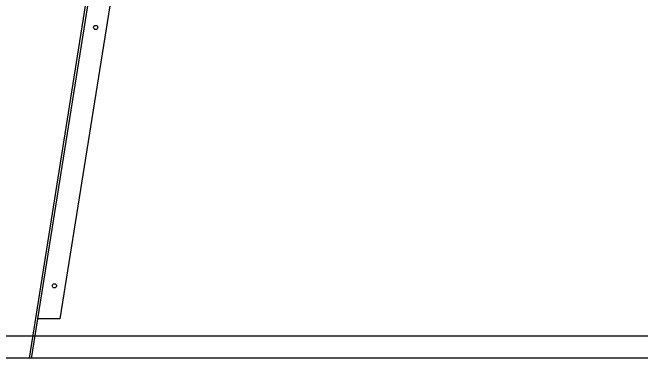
# Model space of a CAD drawing. Header units: millimetres. Extents: x -5804 to 56024, y 506 to 54141.
# Drawn here: x 35851 to 41589, y 31109 to 34261 of the extents above; entities that cross this region are included whole.
import ezdxf

# ---------------------------------------------------------------- set-up
doc = ezdxf.new("R2010")
doc.units = ezdxf.units.MM
doc.layers.add('05', color=161, linetype='Continuous', lineweight=25)
doc.layers.add('0_Pen_No__25', color=161, linetype='Continuous', lineweight=25)

msp = doc.modelspace()

# ---------------------------------------------------------------- linework, layer by layer
at = {"layer": '05', "linetype": 'Continuous'}
for centre in [(36609.61, 34125.36), (36233, 31770.9)]:
    msp.add_circle(centre, 18.84, dxfattribs=at)
at = {"layer": '0_Pen_No__25', "linetype": 'Continuous'}
for p, q in [((37426.39, 40023.52), (36001.03, 31112.5)), ((37446.35, 40021.65), (36020.78, 31109.34)), ((37620.42, 39843.64), (36281.03, 31470.11)), ((36281.03, 31470.11), (36078.48, 31470.11)), ((47020.13, 31312.5), (4690.13, 31312.5)), ((47220.13, 31112.5), (4490.13, 31112.5))]:
    msp.add_line(p, q, dxfattribs=at)

doc.saveas('drawing.dxf')
